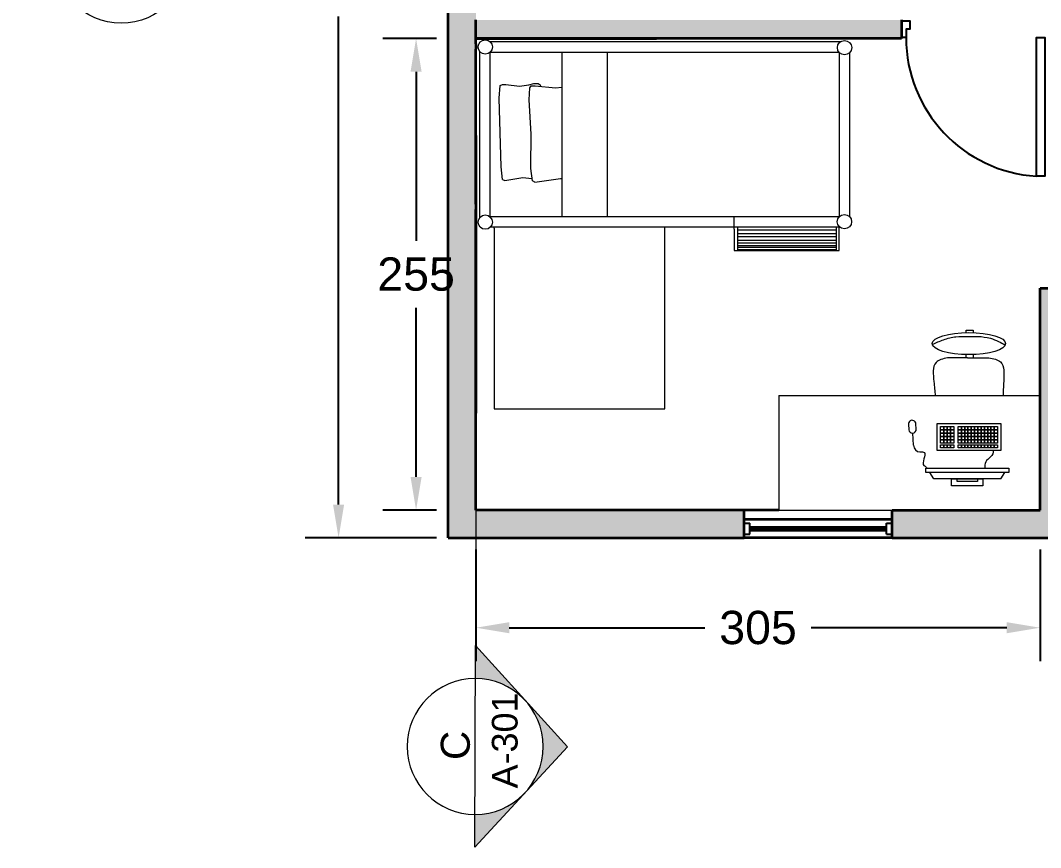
# Model space of a CAD drawing. Header units: inches. Extents: x 32 to 2500, y 31 to 1246.
# Drawn here: x 1466 to 2017, y 252 to 699 of the extents above; entities that cross this region are included whole.
import ezdxf

# ---------------------------------------------------------------- set-up
doc = ezdxf.new("R2010")
doc.units = ezdxf.units.IN
doc.header["$MEASUREMENT"] = 0
doc.layers.get('DEFPOINTS').update_dxf_attribs({"color": 210})
for name, color, linetype, lineweight in [('A-ANNO-DIMS', 253, 'Continuous', 20), ('A-ANNO-SYMB', 3, 'Continuous', 18), ('A-DOOR-FULL', 4, 'Continuous', 25), ('A-FLOR-LEVL', 7, 'Continuous', 35), ('A-FURNITURE', 251, 'Continuous', 20), ('A-GLAZ-FULL', 4, 'Continuous', 25), ('A-WALL-FULL-EXTR', 7, 'Continuous', 35), ('A-WALL-FULL-INTR', 7, 'Continuous', 35)]:
    doc.layers.add(name, color=color, linetype=linetype, lineweight=lineweight)
doc.layers.add('Retini', color=253, linetype='Continuous', plot=False)
doc.styles.get("Standard").update_dxf_attribs({"font": 'Arial.ttf'})
doc.dimstyles.get("Standard").update_dxf_attribs({"dimtxt": 0.18, "dimasz": 0.18, "dimexe": 0.18, "dimexo": 0.0625, "dimgap": 0.09, "dimtad": 0, "dimtih": 1, "dimtoh": 1, "dimdec": 4, "dimzin": 0, "dimdsep": 46, "dimtxsty": 'Standard', "dimcen": 0.09, "dimadec": 0, "dimazin": 0, "dimtfac": 1, "dimtdec": 4, "dimtofl": 0, "dimtmove": 0, "dimatfit": 3, "dimfxl": 1, "dimtolj": 1, "dimtzin": 0, "dimarcsym": 0})

# ---------------------------------------------------------------- blocks, each defined once
blk = doc.blocks.new('*D48')
at = {"layer": 'A-ANNO-DIMS', "color": 0, "lineweight": -2, "transparency": 16777216}
for p, q in [((1690.9, 1019.42), (1619.92, 1019.42)), ((1637.92, 1001.42), (1637.92, 737.54)), ((1637.92, 437.42), (1637.92, 701.29)), ((1690.9, 419.42), (1619.92, 419.42))]:
    blk.add_line(p, q, dxfattribs=at)
at = {"layer": 'A-ANNO-DIMS', "color": 0, "transparency": 16777216}
for points in [[(1634.92, 1001.42), (1640.92, 1001.42), (1637.92, 1019.42)], [(1634.92, 437.42), (1640.92, 437.42), (1637.92, 419.42)]]:
    blk.add_solid(points, dxfattribs=at)
at = {"layer": 'DEFPOINTS', "color": 0, "transparency": 16777216}
for p in [(1697.15, 1019.42), (1637.92, 419.42), (1697.15, 419.42)]:
    blk.add_point(p, dxfattribs=at)
at = {"layer": 'A-ANNO-DIMS', "color": 0, "lineweight": 25, "transparency": 16777216, "insert": (1637.92, 719.42), "char_height": 18, "attachment_point": 5}
blk.add_mtext('\\A1;600.0000', dxfattribs=at)
blk = doc.blocks.new('*D35')
at = {"layer": 'A-ANNO-DIMS', "color": 0, "lineweight": -2, "transparency": 16777216}
for p, q in [((1690.9, 689.42), (1661.81, 689.42)), ((1679.81, 671.42), (1679.81, 580.04)), ((1679.81, 452.42), (1679.81, 543.79)), ((1690.9, 434.42), (1661.81, 434.42))]:
    blk.add_line(p, q, dxfattribs=at)
at = {"layer": 'A-ANNO-DIMS', "color": 0, "transparency": 16777216}
for points in [[(1676.81, 671.42), (1682.81, 671.42), (1679.81, 689.42)], [(1676.81, 452.42), (1682.81, 452.42), (1679.81, 434.42)]]:
    blk.add_solid(points, dxfattribs=at)
at = {"layer": 'DEFPOINTS', "color": 0, "transparency": 16777216}
for p in [(1697.15, 689.42), (1679.81, 434.42), (1697.15, 434.42)]:
    blk.add_point(p, dxfattribs=at)
at = {"layer": 'A-ANNO-DIMS', "color": 0, "lineweight": 25, "transparency": 16777216, "insert": (1679.81, 561.92), "char_height": 18, "attachment_point": 5}
blk.add_mtext('\\A1;255', dxfattribs=at)
blk = doc.blocks.new('*D36')
at = {"layer": 'A-ANNO-DIMS', "color": 0, "lineweight": -2, "transparency": 16777216}
for p, q in [((1712.15, 413.17), (1712.15, 352.85)), ((2017.15, 413.17), (2017.15, 352.85)), ((1730.15, 370.85), (1835.88, 370.85)), ((1999.15, 370.85), (1893.42, 370.85))]:
    blk.add_line(p, q, dxfattribs=at)
at = {"layer": 'A-ANNO-DIMS', "color": 0, "transparency": 16777216}
for points in [[(1730.15, 373.85), (1730.15, 367.85), (1712.15, 370.85)], [(1999.15, 373.85), (1999.15, 367.85), (2017.15, 370.85)]]:
    blk.add_solid(points, dxfattribs=at)
at = {"layer": 'DEFPOINTS', "color": 0, "transparency": 16777216}
for p in [(1712.15, 419.42), (2017.15, 419.42), (2017.15, 370.85)]:
    blk.add_point(p, dxfattribs=at)
at = {"layer": 'A-ANNO-DIMS', "color": 0, "lineweight": 25, "transparency": 16777216, "insert": (1864.65, 370.85), "char_height": 18, "attachment_point": 5}
blk.add_mtext('\\A1;305', dxfattribs=at)
blk = doc.blocks.new('Sezioni')
h = blk.add_hatch(color=256)
h.dxf.hatch_style = 1
h.paths.add_polyline_path([(52520.8, 47455.1), (52264, 47220.9), (52417.6, 47220.9, -0.210523)])
h.paths.add_polyline_path([(52735.1, 47651.7), (52520.8, 47455.1, -0.388338), (52949.4, 47455.1)])
h.paths.add_polyline_path([(52949.4, 47455.1, -0.210523), (53052.6, 47220.9), (53206.2, 47220.9)])
blk.add_lwpolyline([(52264, 47220.9), (53206.2, 47220.9), (52735.1, 47651.7)], close=True)
blk.add_circle((52735.1, 47220.9), 317.5)

msp = doc.modelspace()

# ---------------------------------------------------------------- hatches: boundary and pattern name
at = {"layer": 'Retini'}
h = msp.add_hatch(color=253, dxfattribs=at)
h.dxf.hatch_style = 1
h.paths.add_polyline_path([(1697.1516, 1019.41594), (1697.1516, 419.41593), (1857.1516, 419.41593), (1857.1516, 434.41593), (1712.1516, 434.41593), (1712.1516, 597.01778), (1712.1516, 599.9124), (1712.1516, 683.67977), (1712.1516, 686.58576), (1712.1516, 699.41594), (1712.1516, 849.41594), (1712.1516, 1004.41594), (1785.50339, 1004.41594), (1857.1516, 1004.41594), (1857.1516, 1019.41594)])
h = msp.add_hatch(color=253, dxfattribs=at)
h.dxf.hatch_style = 1
h.paths.add_polyline_path([(1712.1516, 699.41594), (1712.1516, 689.41594), (1809.79449, 689.41594), (1942.1516, 689.41594), (1942.1516, 699.41594)])
h = msp.add_hatch(color=253, dxfattribs=at)
h.dxf.hatch_style = 1
h.paths.add_polyline_path([(2022.1516, 554.41594), (2017.1516, 554.41594), (2017.1516, 434.41593), (1937.1516, 434.41593), (1937.1516, 419.41593), (2017.1516, 419.41593), (2032.1516, 419.41593), (2032.1516, 554.41594)])

# ---------------------------------------------------------------- linework, layer by layer
at = {"layer": 'A-ANNO-SYMB'}
msp.add_line((1712.1516, 434.14305), (1712.19092, 360.17461), dxfattribs=at)
at = {"layer": 'A-DOOR-FULL', "linetype": 'Continuous'}
for points in [[(1944.6516, 689.91594), (1942.1516, 689.91594), (1942.1516, 698.91594), (1946.6516, 698.91594), (1946.6516, 694.41594), (1944.6516, 694.41594), (1944.6516, 689.91594)], [(2015.1516, 614.91594), (2015.1516, 689.91594), (2019.6516, 689.91594), (2019.6516, 614.91594), (2015.1516, 614.91594)]]:
    msp.add_lwpolyline(points, dxfattribs=at)
msp.add_arc((2019.9002, 690.01462), 75.24867, 180.0751404, 266.3819201, dxfattribs=at)
at = {"layer": 'A-FLOR-LEVL', "color": 0, "linetype": 'Continuous'}
for p, q in [((1712.1516, 689.41594), (1809.79449, 689.41594)), ((1712.1516, 686.58576), (1712.1516, 683.67977)), ((1712.1516, 602.9742), (1712.1516, 602.9742)), ((1712.1516, 599.9124), (1712.1516, 597.01778))]:
    msp.add_line(p, q, dxfattribs=at)
at = {"layer": 'A-FLOR-LEVL', "linetype": 'Continuous'}
for p, q in [((1937.1516, 429.41593), (1857.1516, 429.41593)), ((1937.1516, 419.41593), (1857.1516, 419.41593))]:
    msp.add_line(p, q, dxfattribs=at)
at = {"layer": 'A-FURNITURE', "color": 251, "linetype": 'Continuous'}
for p, q in [((1909.41955, 687.65692), (1719.81164, 687.65692)), ((1714.32746, 592.70469), (1714.32746, 682.28758)), ((1719.82636, 592.95207), (1719.82636, 681.88885)), ((1908.50653, 681.83027), (1719.82636, 681.88885)), ((1758.6634, 681.9288), (1758.6634, 593.37948)), ((1783.34297, 592.89311), (1783.34297, 681.74662)), ((1908.50653, 681.83027), (1908.50653, 592.97189)), ((1914.32746, 592.97189), (1914.32746, 681.8222)), ((1740.70621, 664.30401), (1743.38211, 664.99443)), ((1743.38211, 664.99443), (1745.73388, 665.0168)), ((1745.73388, 665.0168), (1746.90728, 664.31232)), ((1746.90728, 664.31232), (1747.08426, 663.39374)), ((1743.97685, 611.80296), (1757.87329, 613.72336)), ((1757.87329, 613.72336), (1758.6634, 613.6419)), ((1908.50653, 592.97189), (1719.80461, 592.97189)), ((1851.72319, 586.31782), (1851.72319, 592.97189)), ((1914.32746, 592.97189), (1914.32746, 592.8134)), ((1908.50653, 587.38317), (1719.94253, 587.38317)), ((1721.96973, 586.79349), (1721.96973, 489.14392)), ((1814.28371, 489.14392), (1814.28371, 587.38317)), ((1851.72319, 586.31782), (1851.82403, 575.09845)), ((1853.54128, 587.37234), (1853.54128, 574.7069)), ((1853.54128, 585.98466), (1906.97051, 585.98466)), ((1906.97051, 587.37903), (1906.97051, 574.72718)), ((1908.4319, 574.69531), (1908.50653, 587.38317)), ((1908.50653, 587.38317), (1908.89723, 587.38317)), ((1906.97051, 583.83438), (1853.54128, 583.83438)), ((1853.54128, 582.35599), (1906.97051, 582.35599)), ((1906.97051, 580.2055), (1853.54128, 580.2055)), ((1851.68957, 574.69531), (1908.4319, 574.69531)), ((1851.82403, 575.09845), (1851.82403, 574.70066)), ((1853.54128, 578.86171), (1906.97051, 578.86171)), ((1906.97051, 577.24873), (1853.54128, 577.24873)), ((1853.54128, 576.57683), (1906.97051, 576.57683)), ((1906.97051, 575.09845), (1853.54128, 575.09845)), ((1977.09107, 530.49892), (1977.09107, 531.77815)), ((1977.09107, 531.77815), (1980.86653, 531.77815)), ((1977.09107, 530.49892), (1977.09297, 530.41882)), ((1980.86653, 531.77815), (1980.86653, 530.4116)), ((1976.96543, 518.4625), (1976.96543, 516.74461)), ((1980.89513, 518.52152), (1980.91045, 516.74499)), ((1977.9584, 516.76063), (1967.07881, 516.76063)), ((1977.9584, 516.76063), (1989.42889, 516.76063)), ((1997.16707, 497.99563), (1997.10156, 496.33031)), ((1875.94104, 496.33031), (2017.1516, 496.33031)), ((1875.94104, 496.33031), (1875.94104, 434.41593)), ((1721.96973, 489.14392), (1814.28371, 489.14392)), ((1945.95789, 480.82501), (1946.1591, 477.90153)), ((1950.17894, 478.17821), (1949.97773, 481.10168)), ((1961.44905, 466.5759), (1961.44905, 481.2279)), ((1961.44905, 481.2279), (1995.88136, 481.2279)), ((1995.88136, 481.2279), (1995.88136, 466.5759)), ((1948.76013, 469.45207), (1948.30739, 476.02995)), ((1963.38007, 477.81659), (1963.38007, 479.59348)), ((1963.38007, 479.59348), (1965.15696, 479.59348)), ((1965.15696, 477.81659), (1963.38007, 477.81659)), ((1963.38007, 477.81653), (1965.15696, 477.81653)), ((1963.38007, 476.03964), (1963.38007, 477.81653)), ((1965.15696, 476.03964), (1963.38007, 476.03964)), ((1963.38007, 476.03959), (1965.15696, 476.03959)), ((1963.38007, 474.2627), (1963.38007, 476.03959)), ((1965.15696, 477.81659), (1965.15696, 479.59348)), ((1965.15696, 479.59348), (1966.93391, 479.59348)), ((1965.15696, 479.59348), (1965.15696, 477.81659)), ((1966.93391, 477.81659), (1965.15696, 477.81659)), ((1965.15696, 477.81653), (1965.15696, 476.03964)), ((1965.15696, 477.81653), (1966.93391, 477.81653)), ((1965.15696, 476.03964), (1965.15696, 477.81653)), ((1966.93391, 476.03964), (1965.15696, 476.03964)), ((1965.15696, 476.03959), (1965.15696, 474.2627)), ((1965.15696, 476.03959), (1966.93391, 476.03959)), ((1965.15696, 474.2627), (1965.15696, 476.03959)), ((1966.93391, 479.59348), (1966.93391, 477.81659)), ((1966.93391, 477.81659), (1966.93391, 479.59348)), ((1966.93391, 479.59348), (1968.71085, 479.59348)), ((1968.71085, 477.81659), (1966.93391, 477.81659)), ((1966.93391, 477.81653), (1968.71085, 477.81653)), ((1966.93391, 476.03964), (1966.93391, 477.81653)), ((1966.93391, 477.81653), (1966.93391, 476.03964)), ((1968.71085, 476.03964), (1966.93391, 476.03964)), ((1966.93391, 476.03959), (1968.71085, 476.03959)), ((1966.93391, 474.2627), (1966.93391, 476.03959)), ((1966.93391, 476.03959), (1966.93391, 474.2627)), ((1968.7108, 477.81659), (1968.7108, 479.59348)), ((1968.7108, 479.59348), (1970.48774, 479.59348)), ((1970.48774, 477.81659), (1968.7108, 477.81659)), ((1968.7108, 477.81653), (1970.48774, 477.81653)), ((1968.7108, 476.03964), (1968.7108, 477.81653)), ((1970.48774, 476.03964), (1968.7108, 476.03964)), ((1968.7108, 476.03959), (1970.48774, 476.03959)), ((1968.7108, 474.2627), (1968.7108, 476.03959)), ((1968.71085, 479.59348), (1968.71085, 477.81659)), ((1968.71085, 477.81653), (1968.71085, 476.03964)), ((1968.71085, 476.03959), (1968.71085, 474.2627)), ((1970.48774, 479.59348), (1970.48774, 477.81659)), ((1970.48774, 477.81653), (1970.48774, 476.03964)), ((1970.48774, 476.03959), (1970.48774, 474.2627)), ((1972.81048, 477.81659), (1972.81048, 479.59348)), ((1972.81048, 479.59348), (1974.58743, 479.59348)), ((1974.58743, 477.81659), (1972.81048, 477.81659)), ((1972.81048, 477.81653), (1974.58743, 477.81653)), ((1972.81048, 476.03964), (1972.81048, 477.81653)), ((1974.58743, 476.03964), (1972.81048, 476.03964)), ((1972.81048, 476.03959), (1974.58743, 476.03959)), ((1972.81048, 474.2627), (1972.81048, 476.03959)), ((1974.58743, 477.81659), (1974.58743, 479.59348)), ((1974.58743, 479.59348), (1976.36432, 479.59348)), ((1974.58743, 479.59348), (1974.58743, 477.81659)), ((1976.36432, 477.81659), (1974.58743, 477.81659)), ((1974.58743, 477.81653), (1974.58743, 476.03964)), ((1974.58743, 477.81653), (1976.36432, 477.81653)), ((1974.58743, 476.03964), (1974.58743, 477.81653)), ((1976.36432, 476.03964), (1974.58743, 476.03964)), ((1974.58743, 476.03959), (1974.58743, 474.2627)), ((1974.58743, 476.03959), (1976.36432, 476.03959)), ((1974.58743, 474.2627), (1974.58743, 476.03959)), ((1976.36432, 479.59348), (1976.36432, 477.81659)), ((1976.36432, 477.81659), (1976.36432, 479.59348)), ((1976.36432, 479.59348), (1978.14127, 479.59348)), ((1978.14127, 477.81659), (1976.36432, 477.81659)), ((1976.36432, 477.81653), (1978.14127, 477.81653)), ((1976.36432, 476.03964), (1976.36432, 477.81653)), ((1976.36432, 477.81653), (1976.36432, 476.03964)), ((1978.14127, 476.03964), (1976.36432, 476.03964)), ((1976.36432, 476.03959), (1978.14127, 476.03959)), ((1976.36432, 474.2627), (1976.36432, 476.03959)), ((1976.36432, 476.03959), (1976.36432, 474.2627)), ((1978.14127, 479.59348), (1978.14127, 477.81659)), ((1978.14127, 477.81659), (1978.14127, 479.59348)), ((1978.14127, 479.59348), (1979.91821, 479.59348)), ((1979.91821, 477.81659), (1978.14127, 477.81659)), ((1978.14127, 477.81653), (1979.91821, 477.81653)), ((1978.14127, 476.03964), (1978.14127, 477.81653)), ((1978.14127, 477.81653), (1978.14127, 476.03964)), ((1979.91821, 476.03964), (1978.14127, 476.03964)), ((1978.14127, 476.03959), (1979.91821, 476.03959)), ((1978.14127, 474.2627), (1978.14127, 476.03959)), ((1978.14127, 476.03959), (1978.14127, 474.2627)), ((1979.91821, 479.59348), (1979.91821, 477.81659)), ((1979.91821, 477.81659), (1979.91821, 479.59348)), ((1979.91821, 479.59348), (1981.6951, 479.59348)), ((1981.6951, 477.81659), (1979.91821, 477.81659)), ((1979.91821, 477.81653), (1981.6951, 477.81653)), ((1979.91821, 476.03964), (1979.91821, 477.81653)), ((1979.91821, 477.81653), (1979.91821, 476.03964)), ((1981.6951, 476.03964), (1979.91821, 476.03964)), ((1979.91821, 476.03959), (1981.6951, 476.03959)), ((1979.91821, 474.2627), (1979.91821, 476.03959)), ((1979.91821, 476.03959), (1979.91821, 474.2627)), ((1981.6951, 477.81659), (1981.6951, 479.59348)), ((1981.6951, 479.59348), (1983.47205, 479.59348)), ((1981.6951, 479.59348), (1981.6951, 477.81659)), ((1983.47205, 477.81659), (1981.6951, 477.81659)), ((1981.6951, 477.81653), (1981.6951, 476.03964)), ((1981.6951, 477.81653), (1983.47205, 477.81653)), ((1981.6951, 476.03964), (1981.6951, 477.81653)), ((1983.47205, 476.03964), (1981.6951, 476.03964)), ((1981.6951, 476.03959), (1981.6951, 474.2627)), ((1981.6951, 476.03959), (1983.47205, 476.03959)), ((1981.6951, 474.2627), (1981.6951, 476.03959)), ((1983.47205, 479.59348), (1983.47205, 477.81659)), ((1983.47205, 477.81659), (1983.47205, 479.59348)), ((1983.47205, 479.59348), (1985.24894, 479.59348)), ((1985.24894, 477.81659), (1983.47205, 477.81659)), ((1983.47205, 477.81653), (1985.24894, 477.81653)), ((1983.47205, 476.03964), (1983.47205, 477.81653)), ((1983.47205, 477.81653), (1983.47205, 476.03964)), ((1985.24894, 476.03964), (1983.47205, 476.03964)), ((1983.47205, 476.03959), (1985.24894, 476.03959)), ((1983.47205, 474.2627), (1983.47205, 476.03959)), ((1983.47205, 476.03959), (1983.47205, 474.2627)), ((1985.24894, 477.81659), (1985.24894, 479.59348)), ((1985.24894, 479.59348), (1987.02589, 479.59348)), ((1985.24894, 479.59348), (1985.24894, 477.81659)), ((1987.02589, 477.81659), (1985.24894, 477.81659)), ((1985.24894, 477.81653), (1985.24894, 476.03964)), ((1985.24894, 477.81653), (1987.02589, 477.81653)), ((1985.24894, 476.03964), (1985.24894, 477.81653)), ((1987.02589, 476.03964), (1985.24894, 476.03964)), ((1985.24894, 476.03959), (1985.24894, 474.2627)), ((1985.24894, 476.03959), (1987.02589, 476.03959)), ((1985.24894, 474.2627), (1985.24894, 476.03959)), ((1987.02589, 479.59348), (1987.02589, 477.81659)), ((1987.02589, 477.81659), (1987.02589, 479.59348)), ((1987.02589, 479.59348), (1988.80283, 479.59348)), ((1988.80283, 477.81659), (1987.02589, 477.81659)), ((1987.02589, 477.81653), (1988.80283, 477.81653)), ((1987.02589, 476.03964), (1987.02589, 477.81653)), ((1987.02589, 477.81653), (1987.02589, 476.03964)), ((1988.80283, 476.03964), (1987.02589, 476.03964)), ((1987.02589, 476.03959), (1988.80283, 476.03959)), ((1987.02589, 474.2627), (1987.02589, 476.03959)), ((1987.02589, 476.03959), (1987.02589, 474.2627)), ((1988.80283, 479.59348), (1988.80283, 477.81659)), ((1988.80283, 477.81659), (1988.80283, 479.59348)), ((1988.80283, 479.59348), (1990.57972, 479.59348)), ((1990.57972, 477.81659), (1988.80283, 477.81659)), ((1988.80283, 477.81653), (1990.57972, 477.81653)), ((1988.80283, 476.03964), (1988.80283, 477.81653)), ((1988.80283, 477.81653), (1988.80283, 476.03964)), ((1990.57972, 476.03964), (1988.80283, 476.03964)), ((1988.80283, 476.03959), (1990.57972, 476.03959)), ((1988.80283, 474.2627), (1988.80283, 476.03959)), ((1988.80283, 476.03959), (1988.80283, 474.2627)), ((1990.57972, 479.59348), (1990.57972, 477.81659)), ((1990.57972, 477.81659), (1990.57972, 479.59348)), ((1990.57972, 479.59348), (1992.35667, 479.59348)), ((1992.35667, 477.81659), (1990.57972, 477.81659)), ((1990.57972, 477.81653), (1992.35667, 477.81653)), ((1990.57972, 476.03964), (1990.57972, 477.81653)), ((1990.57972, 477.81653), (1990.57972, 476.03964)), ((1992.35667, 476.03964), (1990.57972, 476.03964)), ((1990.57972, 476.03959), (1992.35667, 476.03959)), ((1990.57972, 474.2627), (1990.57972, 476.03959)), ((1990.57972, 476.03959), (1990.57972, 474.2627)), ((1992.35667, 477.81659), (1992.35667, 479.59348)), ((1992.35667, 479.59348), (1994.13361, 479.59348)), ((1992.35667, 479.59348), (1992.35667, 477.81659)), ((1994.13361, 477.81659), (1992.35667, 477.81659)), ((1992.35667, 477.81653), (1992.35667, 476.03964)), ((1992.35667, 477.81653), (1994.13361, 477.81653)), ((1992.35667, 476.03964), (1992.35667, 477.81653)), ((1994.13361, 476.03964), (1992.35667, 476.03964)), ((1992.35667, 476.03959), (1992.35667, 474.2627)), ((1992.35667, 476.03959), (1994.13361, 476.03959)), ((1992.35667, 474.2627), (1992.35667, 476.03959)), ((1994.13361, 479.59348), (1994.13361, 477.81659)), ((1994.13361, 477.81653), (1994.13361, 476.03964)), ((1994.13361, 476.03959), (1994.13361, 474.2627)), ((1965.15696, 474.2627), (1963.38007, 474.2627)), ((1963.38007, 474.2627), (1965.15696, 474.2627)), ((1963.38007, 472.48575), (1963.38007, 474.2627)), ((1965.15696, 472.48575), (1963.38007, 472.48575)), ((1963.38007, 472.48575), (1965.15696, 472.48575)), ((1963.38007, 470.70886), (1963.38007, 472.48575)), ((1965.15696, 470.70886), (1963.38007, 470.70886)), ((1963.38007, 469.80406), (1965.15696, 469.80406)), ((1963.38007, 468.02711), (1963.38007, 469.80406)), ((1965.15696, 474.2627), (1965.15696, 472.48575)), ((1965.15696, 474.2627), (1966.93391, 474.2627)), ((1965.15696, 472.48575), (1965.15696, 474.2627)), ((1966.93391, 474.2627), (1965.15696, 474.2627)), ((1966.93391, 472.48575), (1965.15696, 472.48575)), ((1965.15696, 472.48575), (1966.93391, 472.48575)), ((1965.15696, 470.70886), (1965.15696, 472.48575)), ((1965.15696, 472.48575), (1965.15696, 470.70886)), ((1966.93391, 470.70886), (1965.15696, 470.70886)), ((1965.15696, 469.80406), (1965.15696, 468.02711)), ((1965.15696, 469.80406), (1966.93391, 469.80406)), ((1965.15696, 468.02711), (1965.15696, 469.80406)), ((1968.71085, 474.2627), (1966.93391, 474.2627)), ((1966.93391, 474.2627), (1968.71085, 474.2627)), ((1966.93391, 472.48575), (1966.93391, 474.2627)), ((1966.93391, 474.2627), (1966.93391, 472.48575)), ((1968.71085, 472.48575), (1966.93391, 472.48575)), ((1966.93391, 472.48575), (1968.71085, 472.48575)), ((1966.93391, 470.70886), (1966.93391, 472.48575)), ((1966.93391, 472.48575), (1966.93391, 470.70886)), ((1968.71085, 470.70886), (1966.93391, 470.70886)), ((1966.93391, 469.80406), (1968.71085, 469.80406)), ((1966.93391, 468.02711), (1966.93391, 469.80406)), ((1966.93391, 469.80406), (1966.93391, 468.02711)), ((1970.48774, 474.2627), (1968.7108, 474.2627)), ((1968.7108, 474.2627), (1970.48774, 474.2627)), ((1968.7108, 472.48575), (1968.7108, 474.2627)), ((1970.48774, 472.48575), (1968.7108, 472.48575)), ((1968.7108, 472.48575), (1970.48774, 472.48575)), ((1968.7108, 470.70886), (1968.7108, 472.48575)), ((1970.48774, 470.70886), (1968.7108, 470.70886)), ((1968.7108, 469.80406), (1970.48774, 469.80406)), ((1968.7108, 468.02711), (1968.7108, 469.80406)), ((1968.71085, 474.2627), (1968.71085, 472.48575)), ((1968.71085, 472.48575), (1968.71085, 470.70886)), ((1968.71085, 469.80406), (1968.71085, 468.02711)), ((1970.48774, 474.2627), (1970.48774, 472.48575)), ((1970.48774, 472.48575), (1970.48774, 470.70886)), ((1970.48774, 469.80406), (1970.48774, 468.02711)), ((1974.58743, 474.2627), (1972.81048, 474.2627)), ((1972.81048, 474.2627), (1974.58743, 474.2627)), ((1972.81048, 472.48575), (1972.81048, 474.2627)), ((1974.58743, 472.48575), (1972.81048, 472.48575)), ((1972.81048, 472.48575), (1974.58743, 472.48575)), ((1972.81048, 470.70886), (1972.81048, 472.48575)), ((1974.58743, 470.70886), (1972.81048, 470.70886)), ((1972.81048, 469.80406), (1974.58743, 469.80406)), ((1972.81048, 468.02711), (1972.81048, 469.80406)), ((1974.58743, 474.2627), (1974.58743, 472.48575)), ((1974.58743, 474.2627), (1976.36432, 474.2627)), ((1974.58743, 472.48575), (1974.58743, 474.2627)), ((1976.36432, 474.2627), (1974.58743, 474.2627)), ((1976.36432, 472.48575), (1974.58743, 472.48575)), ((1974.58743, 472.48575), (1976.36432, 472.48575)), ((1974.58743, 470.70886), (1974.58743, 472.48575)), ((1974.58743, 472.48575), (1974.58743, 470.70886)), ((1976.36432, 470.70886), (1974.58743, 470.70886)), ((1974.58743, 469.80406), (1974.58743, 468.02711)), ((1974.58743, 469.80406), (1976.36432, 469.80406)), ((1974.58743, 468.02711), (1974.58743, 469.80406)), ((1978.14127, 474.2627), (1976.36432, 474.2627)), ((1976.36432, 474.2627), (1978.14127, 474.2627)), ((1976.36432, 472.48575), (1976.36432, 474.2627)), ((1976.36432, 474.2627), (1976.36432, 472.48575)), ((1978.14127, 472.48575), (1976.36432, 472.48575)), ((1976.36432, 472.48575), (1978.14127, 472.48575)), ((1976.36432, 470.70886), (1976.36432, 472.48575)), ((1976.36432, 472.48575), (1976.36432, 470.70886)), ((1978.14127, 470.70886), (1976.36432, 470.70886)), ((1976.36432, 469.80406), (1978.14127, 469.80406)), ((1976.36432, 468.02711), (1976.36432, 469.80406)), ((1976.36432, 469.80406), (1976.36432, 468.02711)), ((1979.91821, 474.2627), (1978.14127, 474.2627)), ((1978.14127, 474.2627), (1979.91821, 474.2627)), ((1978.14127, 472.48575), (1978.14127, 474.2627)), ((1978.14127, 474.2627), (1978.14127, 472.48575)), ((1979.91821, 472.48575), (1978.14127, 472.48575)), ((1978.14127, 472.48575), (1979.91821, 472.48575)), ((1978.14127, 470.70886), (1978.14127, 472.48575)), ((1978.14127, 472.48575), (1978.14127, 470.70886)), ((1979.91821, 470.70886), (1978.14127, 470.70886)), ((1978.14127, 469.80406), (1979.91821, 469.80406)), ((1978.14127, 468.02711), (1978.14127, 469.80406)), ((1978.14127, 469.80406), (1978.14127, 468.02711)), ((1981.6951, 474.2627), (1979.91821, 474.2627)), ((1979.91821, 474.2627), (1981.6951, 474.2627)), ((1979.91821, 472.48575), (1979.91821, 474.2627)), ((1979.91821, 474.2627), (1979.91821, 472.48575)), ((1981.6951, 472.48575), (1979.91821, 472.48575)), ((1979.91821, 472.48575), (1981.6951, 472.48575)), ((1979.91821, 470.70886), (1979.91821, 472.48575)), ((1979.91821, 472.48575), (1979.91821, 470.70886)), ((1981.6951, 470.70886), (1979.91821, 470.70886)), ((1979.91821, 469.80406), (1981.6951, 469.80406)), ((1979.91821, 468.02711), (1979.91821, 469.80406)), ((1979.91821, 469.80406), (1979.91821, 468.02711)), ((1983.47205, 474.2627), (1981.6951, 474.2627)), ((1981.6951, 474.2627), (1981.6951, 472.48575)), ((1981.6951, 474.2627), (1983.47205, 474.2627)), ((1981.6951, 472.48575), (1981.6951, 474.2627)), ((1983.47205, 472.48575), (1981.6951, 472.48575)), ((1981.6951, 472.48575), (1983.47205, 472.48575)), ((1981.6951, 470.70886), (1981.6951, 472.48575)), ((1981.6951, 472.48575), (1981.6951, 470.70886)), ((1983.47205, 470.70886), (1981.6951, 470.70886)), ((1981.6951, 469.80406), (1981.6951, 468.02711)), ((1981.6951, 469.80406), (1983.47205, 469.80406)), ((1981.6951, 468.02711), (1981.6951, 469.80406)), ((1985.24894, 474.2627), (1983.47205, 474.2627)), ((1983.47205, 474.2627), (1985.24894, 474.2627)), ((1983.47205, 472.48575), (1983.47205, 474.2627)), ((1983.47205, 474.2627), (1983.47205, 472.48575)), ((1985.24894, 472.48575), (1983.47205, 472.48575)), ((1983.47205, 472.48575), (1985.24894, 472.48575)), ((1983.47205, 470.70886), (1983.47205, 472.48575)), ((1983.47205, 472.48575), (1983.47205, 470.70886)), ((1985.24894, 470.70886), (1983.47205, 470.70886)), ((1983.47205, 469.80406), (1985.24894, 469.80406)), ((1983.47205, 468.02711), (1983.47205, 469.80406)), ((1983.47205, 469.80406), (1983.47205, 468.02711)), ((1985.24894, 474.2627), (1985.24894, 472.48575)), ((1985.24894, 474.2627), (1987.02589, 474.2627)), ((1985.24894, 472.48575), (1985.24894, 474.2627)), ((1987.02589, 474.2627), (1985.24894, 474.2627)), ((1987.02589, 472.48575), (1985.24894, 472.48575)), ((1985.24894, 472.48575), (1987.02589, 472.48575)), ((1985.24894, 470.70886), (1985.24894, 472.48575)), ((1985.24894, 472.48575), (1985.24894, 470.70886)), ((1987.02589, 470.70886), (1985.24894, 470.70886)), ((1985.24894, 469.80406), (1985.24894, 468.02711)), ((1985.24894, 469.80406), (1987.02589, 469.80406)), ((1985.24894, 468.02711), (1985.24894, 469.80406)), ((1988.80283, 474.2627), (1987.02589, 474.2627)), ((1987.02589, 474.2627), (1988.80283, 474.2627)), ((1987.02589, 472.48575), (1987.02589, 474.2627)), ((1987.02589, 474.2627), (1987.02589, 472.48575)), ((1988.80283, 472.48575), (1987.02589, 472.48575)), ((1987.02589, 472.48575), (1988.80283, 472.48575)), ((1987.02589, 470.70886), (1987.02589, 472.48575)), ((1987.02589, 472.48575), (1987.02589, 470.70886)), ((1988.80283, 470.70886), (1987.02589, 470.70886)), ((1987.02589, 469.80406), (1988.80283, 469.80406)), ((1987.02589, 468.02711), (1987.02589, 469.80406)), ((1987.02589, 469.80406), (1987.02589, 468.02711)), ((1990.57972, 474.2627), (1988.80283, 474.2627)), ((1988.80283, 474.2627), (1990.57972, 474.2627)), ((1988.80283, 472.48575), (1988.80283, 474.2627)), ((1988.80283, 474.2627), (1988.80283, 472.48575)), ((1990.57972, 472.48575), (1988.80283, 472.48575)), ((1988.80283, 472.48575), (1990.57972, 472.48575)), ((1988.80283, 470.70886), (1988.80283, 472.48575)), ((1988.80283, 472.48575), (1988.80283, 470.70886)), ((1990.57972, 470.70886), (1988.80283, 470.70886)), ((1988.80283, 469.80406), (1990.57972, 469.80406)), ((1988.80283, 468.02711), (1988.80283, 469.80406)), ((1988.80283, 469.80406), (1988.80283, 468.02711)), ((1992.35667, 474.2627), (1990.57972, 474.2627)), ((1990.57972, 474.2627), (1992.35667, 474.2627)), ((1990.57972, 472.48575), (1990.57972, 474.2627)), ((1990.57972, 474.2627), (1990.57972, 472.48575)), ((1992.35667, 472.48575), (1990.57972, 472.48575)), ((1990.57972, 472.48575), (1992.35667, 472.48575)), ((1990.57972, 470.70886), (1990.57972, 472.48575)), ((1990.57972, 472.48575), (1990.57972, 470.70886)), ((1992.35667, 470.70886), (1990.57972, 470.70886)), ((1990.57972, 469.80406), (1992.35667, 469.80406)), ((1990.57972, 468.02711), (1990.57972, 469.80406)), ((1990.57972, 469.80406), (1990.57972, 468.02711)), ((1994.13361, 474.2627), (1992.35667, 474.2627)), ((1992.35667, 474.2627), (1992.35667, 472.48575)), ((1992.35667, 474.2627), (1994.13361, 474.2627)), ((1992.35667, 472.48575), (1992.35667, 474.2627)), ((1994.13361, 472.48575), (1992.35667, 472.48575)), ((1992.35667, 472.48575), (1994.13361, 472.48575)), ((1992.35667, 470.70886), (1992.35667, 472.48575)), ((1992.35667, 472.48575), (1992.35667, 470.70886)), ((1994.13361, 470.70886), (1992.35667, 470.70886)), ((1992.35667, 469.80406), (1992.35667, 468.02711)), ((1992.35667, 469.80406), (1994.13361, 469.80406)), ((1992.35667, 468.02711), (1992.35667, 469.80406)), ((1994.13361, 474.2627), (1994.13361, 472.48575)), ((1994.13361, 472.48575), (1994.13361, 470.70886)), ((1994.13361, 469.80406), (1994.13361, 468.02711)), ((1995.88136, 466.5759), (1961.44905, 466.5759)), ((1965.15696, 468.02711), (1963.38007, 468.02711)), ((1966.93391, 468.02711), (1965.15696, 468.02711)), ((1968.71085, 468.02711), (1966.93391, 468.02711)), ((1970.48774, 468.02711), (1968.7108, 468.02711)), ((1974.58743, 468.02711), (1972.81048, 468.02711)), ((1976.36432, 468.02711), (1974.58743, 468.02711)), ((1978.14127, 468.02711), (1976.36432, 468.02711)), ((1979.91821, 468.02711), (1978.14127, 468.02711)), ((1981.6951, 468.02711), (1979.91821, 468.02711)), ((1983.47205, 468.02711), (1981.6951, 468.02711)), ((1985.24894, 468.02711), (1983.47205, 468.02711)), ((1987.02589, 468.02711), (1985.24894, 468.02711)), ((1988.80283, 468.02711), (1987.02589, 468.02711)), ((1990.57972, 468.02711), (1988.80283, 468.02711)), ((1992.35667, 468.02711), (1990.57972, 468.02711)), ((1994.13361, 468.02711), (1992.35667, 468.02711))]:
    msp.add_line(p, q, dxfattribs=at)
at = {"layer": 'A-FURNITURE', "color": 0, "linetype": 'Continuous'}
msp.add_line((1721.96973, 586.79349), (1721.96973, 587.38317), dxfattribs=at)
at = {"layer": 'A-FURNITURE', "linetype": 'Continuous'}
for p, q in [((1955.30416, 457.12474), (2000.22991, 457.12474)), ((1955.30416, 454.84308), (1955.30416, 457.12474)), ((2000.22991, 454.84308), (1955.30416, 454.84308)), ((1959.60604, 451.2783), (1957.45081, 454.84308)), ((1995.92803, 451.2783), (1998.08326, 454.84308)), ((2000.22991, 457.12474), (2000.22991, 454.84308)), ((1995.92803, 451.2783), (1959.60604, 451.2783))]:
    msp.add_line(p, q, dxfattribs=at)
at = {"layer": 'A-FURNITURE', "color": 7, "linetype": 'Continuous'}
msp.add_line((1875.94104, 434.41593), (1937.1516, 434.41593), dxfattribs=at)
at = {"layer": 'A-FURNITURE', "color": 251, "linetype": 'Continuous'}
for points in [[(1726.60955, 613.18936), (1725.80847, 619.96857), (1725.30812, 638.5215), (1724.80778, 657.07443), (1725.24231, 663.88697), (1726.46126, 664.5381), (1728.31468, 664.58808), (1735.70708, 663.54173), (1740.70621, 664.30401)], [(1741.81798, 619.43844), (1741.90683, 619.78446), (1742.04095, 637.73625), (1740.9228, 656.27252), (1741.36539, 662.7863), (1741.95798, 663.73825), (1744.21916, 663.72274), (1755.2174, 662.74743)], [(1755.2174, 662.74743), (1758.6634, 663.15464)], [(1743.97685, 611.80296), (1742.72457, 612.38744), (1741.92349, 619.16666), (1741.81798, 619.43844)], [(1726.60955, 613.18936), (1727.86182, 612.60487), (1733.15276, 613.48872), (1737.46429, 614.21815)], [(1737.46429, 614.21815), (1742.38235, 613.61472)]]:
    msp.add_lwpolyline(points, dxfattribs=at)
at = {"layer": 'A-FURNITURE', "linetype": 'Continuous'}
for points in [[(1986.23967, 451.2783), (1986.23967, 447.53193), (1969.29441, 447.53193), (1969.29441, 451.2783)], [(1983.29852, 451.2783), (1983.29852, 449.96042), (1972.23556, 449.96042), (1972.23556, 451.2783)]]:
    msp.add_lwpolyline(points, close=True, dxfattribs=at)
at = {"layer": 'A-FURNITURE', "color": 251, "linetype": 'Continuous'}
for centre in [(1717.21595, 684.80597), (1911.42715, 684.44139), (1717.21875, 590.11202), (1911.36552, 590.34512)]:
    msp.add_circle(centre, 3.85559, dxfattribs=at)
for centre, radius, start, end in [((1947.96781, 480.96335), 2.01467, 3.9373447, 183.9373447), ((1948.16902, 478.03987), 2.01467, 183.9373447, 3.9373447), ((1952.23853, 469.35097), 3.47987, 178.3351359, 268.3351359)]:
    msp.add_arc(centre, radius, start, end, dxfattribs=at)
msp.add_ellipse((1978.6565, 524.4535), major_axis=(19.85601, 0), ratio=0.301364518, dxfattribs=at)
for points in [[(1958.87899, 524.08719), (1964.94127, 526.53336), (1971.6441, 528.16716), (1977.71773, 528.31234), (1983.5021, 528.31234), (1990.23993, 527.29578), (1994.56231, 525.64386), (1998.12192, 523.73781)], [(1991.76836, 466.5759), (1991.55929, 464.85902), (1988.79431, 461.82838), (1987.28015, 458.9295), (1987.28015, 457.12474)]]:
    msp.add_spline(points, degree=3, dxfattribs=at)
for points, knots in [([(1967.07881, 516.76063), (1964.64358, 516.2011), (1958.48699, 514.78653), (1959.70158, 504.53256), (1960.24696, 498.71668), (1960.46986, 496.27896)], [0, 0, 0, 0, 148.716339889, 375.973967599, 545.954678403, 545.954678403, 545.954678403, 545.954678403]), ([(1989.42889, 516.76063), (1991.89038, 516.33111), (1998.11335, 515.24523), (1997.48235, 505.52292), (1997.24673, 500.02029), (1997.16707, 497.99563)], [0, 0, 0, 0, 148.716339889, 375.973967599, 515.135016984, 515.135016984, 515.135016984, 515.135016984]), ([(1952.13743, 465.87257), (1953.12601, 465.90572), (1956.97638, 466.03486), (1952.086, 458.8849), (1955.44816, 457.98575), (1955.85371, 457.34278), (1955.96464, 457.12474)], [0, 0, 0, 0, 0.0282658734, 0.1100912559, 0.1263817406, 0.1340294608, 0.1340294608, 0.1340294608, 0.1340294608])]:
    msp.add_open_spline(points, degree=3, knots=knots, dxfattribs=at)
at = {"layer": 'A-GLAZ-FULL', "linetype": 'Continuous'}
for p, q in [((1857.1516, 427.41593), (1860.1516, 427.41593)), ((1860.1516, 425.41593), (1934.1516, 425.41593)), ((1934.1516, 427.41593), (1937.1516, 427.41593)), ((1857.1516, 421.41593), (1860.1516, 421.41593)), ((1860.1516, 424.41593), (1934.1516, 424.41593)), ((1860.1516, 423.41593), (1934.1516, 423.41593)), ((1934.1516, 421.41593), (1937.1516, 421.41593))]:
    msp.add_line(p, q, dxfattribs=at)
at = {"layer": 'A-GLAZ-FULL', "linetype": 'Continuous', "ltscale": 0.001}
for p, q in [((1860.1516, 421.41593), (1860.1516, 427.41593)), ((1934.1516, 421.41593), (1934.1516, 427.41593))]:
    msp.add_line(p, q, dxfattribs=at)
at = {"layer": 'A-WALL-FULL-EXTR', "linetype": 'Continuous'}
for p, q in [((1697.1516, 419.41593), (1697.1516, 1019.41594)), ((1712.1516, 686.58576), (1712.1516, 699.41594)), ((1857.1516, 419.41593), (1857.1516, 434.41593)), ((1937.1516, 419.41593), (1937.1516, 434.41593)), ((1697.1516, 419.41593), (1857.1516, 419.41593)), ((1937.1516, 419.41593), (2017.1516, 419.41593)), ((2017.1516, 419.41593), (2032.1516, 419.41593))]:
    msp.add_line(p, q, dxfattribs=at)
msp.add_lwpolyline([(2017.1516, 554.41594), (2032.1516, 554.41594)], dxfattribs=at)
at = {"layer": 'A-WALL-FULL-INTR', "linetype": 'Continuous'}
for p, q in [((1942.1516, 689.41594), (1712.1516, 689.41594)), ((1712.1516, 599.9124), (1712.1516, 683.67977)), ((1712.1516, 636.91594), (1712.1516, 486.91594)), ((1712.1516, 434.41593), (1712.1516, 597.01778)), ((2017.1516, 434.41593), (2017.1516, 554.41594)), ((1857.1516, 434.41593), (1712.1516, 434.41593)), ((1875.94104, 434.41593), (1857.1516, 434.41593)), ((1937.1516, 434.41593), (2017.1516, 434.41593))]:
    msp.add_line(p, q, dxfattribs=at)
msp.add_lwpolyline([(1942.1516, 699.41594), (1942.1516, 689.41594)], dxfattribs=at)

# ---------------------------------------------------------------- block references
at = {"layer": 'A-ANNO-SYMB', "xscale": 0.1157241476674715, "yscale": 0.1157241476674715, "zscale": 0.1157241476674715}
msp.add_blockref('Sezioni', (-4582.29026, -4730.17728), dxfattribs=at)
at = {"layer": 'A-ANNO-SYMB', "xscale": -0.1157241476674716, "yscale": 0.1157241476674715, "zscale": 0.1157241476674715, "rotation": 269.8362413498016}
msp.add_blockref('Sezioni', (-3770.23836, -5780.43378), dxfattribs=at)

# ---------------------------------------------------------------- texts
at = {"layer": 'A-ANNO-SYMB'}
for s, height, rotation, p in [('A-301', 13.906074, 90, (1734.67211, 283.99174)), ('C', 15.67946, 89.8362414, (1708.81523, 299.29152))]:
    msp.add_text(s, height=height, rotation=rotation, dxfattribs=at).set_placement(p)

# ---------------------------------------------------------------- dimensions: what is measured, and where the dimension line sits
at = {"layer": 'A-ANNO-DIMS', "lineweight": 25}
dim = msp.add_linear_dim(base=(1637.9222, 419.41593), p1=(1697.1516, 1019.41594), p2=(1697.1516, 419.41593), angle=90, dimstyle='Standard', override={"dimscale": 100}, dxfattribs=at)
dim.commit()
dim.dimension.update_dxf_attribs({"geometry": '*D48', "text_midpoint": (1637.9222, 719.41594)})
dim = msp.add_linear_dim(base=(1679.81468, 434.41593), p1=(1697.1516, 689.41594), p2=(1697.1516, 434.41593), angle=90, text='255', dimstyle='Standard', override={"dimscale": 100}, dxfattribs=at)
dim.commit()
dim.dimension.update_dxf_attribs({"geometry": '*D35', "text_midpoint": (1679.81468, 561.91594)})
dim = msp.add_linear_dim(base=(2017.1516, 370.84548), p1=(1712.1516, 419.41593), p2=(2017.1516, 419.41593), text='305', dimstyle='Standard', override={"dimscale": 100}, dxfattribs=at)
dim.commit()
dim.dimension.update_dxf_attribs({"geometry": '*D36', "text_midpoint": (1864.6516, 370.84548)})

doc.saveas('drawing.dxf')
